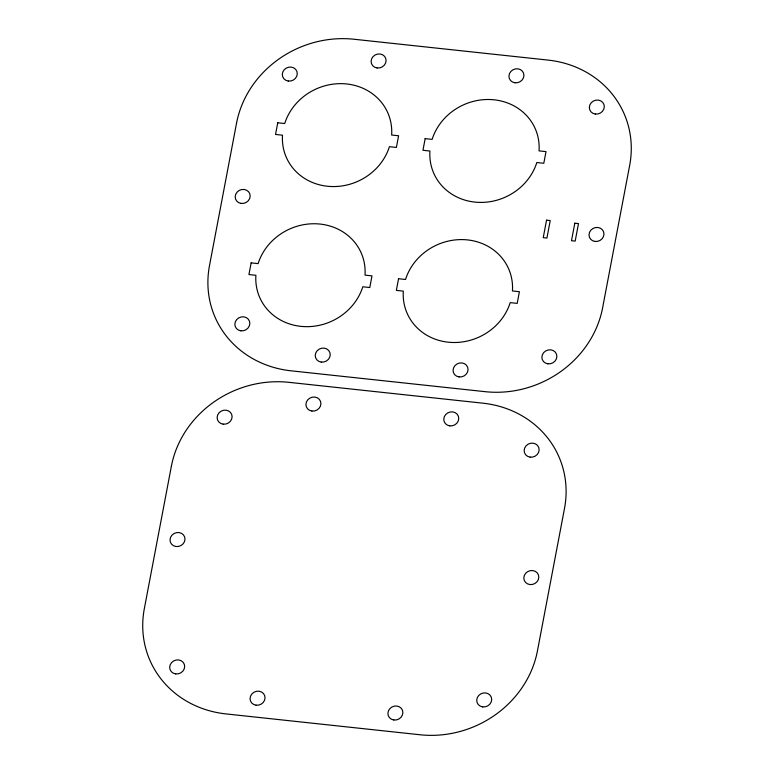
<?xml version="1.0" encoding="UTF-8"?>
<svg xmlns="http://www.w3.org/2000/svg" width="774" height="774" viewBox="0 0 774 774"><rect width="100%" height="100%" fill="white"/><g stroke="black" fill="none" stroke-linecap="round" stroke-linejoin="round"><path stroke-width="1.16" d="M171.383 466.2L144.332 608.635A102.487 93.693 -23.7 0 0 225.873 713.899L419.972 734.758A102.487 93.693 -23.7 0 0 537.446 650.886L564.498 508.45A102.487 93.693 -23.7 0 0 482.957 403.186L288.857 382.327A102.487 93.693 -23.7 0 0 171.383 466.2M236.554 123.114L209.502 265.55A102.487 93.693 -23.7 0 0 291.043 370.814L485.143 391.673A102.487 93.693 -23.7 0 0 602.617 307.8L629.668 165.365A102.487 93.693 -23.7 0 0 548.127 60.101L354.028 39.242A102.487 93.693 -23.7 0 0 236.554 123.114M251.144 262.879L248.928 274.538L255.894 275.292A55.418 50.668 -23.7 0 0 300.747 326.347A55.418 50.668 -23.7 0 0 362.803 286.777L369.779 287.531L371.984 275.873L365.018 275.128A55.418 50.668 -23.7 0 0 320.175 224.073A55.418 50.668 -23.7 0 0 258.11 263.634L251.144 262.879M277.75 122.785L275.534 134.444L282.5 135.189A55.418 50.668 -23.7 0 0 327.354 186.244A55.418 50.668 -23.7 0 0 389.419 146.683L396.385 147.428L398.6 135.769L391.634 135.024A55.418 50.668 -23.7 0 0 346.781 83.969A55.418 50.668 -23.7 0 0 284.716 123.53L277.75 122.785M398.562 278.727L396.346 290.385L403.312 291.13A55.418 50.668 -23.7 0 0 448.165 342.185A55.418 50.668 -23.7 0 0 510.221 302.624L517.196 303.379L519.402 291.721L512.436 290.966A55.418 50.668 -23.7 0 0 467.593 239.911A55.418 50.668 -23.7 0 0 405.528 279.482L398.562 278.727M425.168 138.623L422.952 150.282L429.928 151.036A55.418 50.668 -23.7 0 0 474.772 202.091A55.418 50.668 -23.7 0 0 536.837 162.521L543.803 163.275L546.018 151.617L539.052 150.872A55.418 50.668 -23.7 0 0 494.199 99.817A55.418 50.668 -23.7 0 0 432.134 139.378L425.168 138.623M546.55 220.164L543.232 237.676L546.908 238.073L550.237 220.561L546.55 220.164M574.811 223.202L571.483 240.714L575.169 241.111L578.497 223.599L574.811 223.202M223.115 424.152A7.595 6.937 -23.7 0 0 231.726 414.506A7.595 6.937 -23.7 0 0 219.023 412.842A7.595 6.937 -23.7 0 0 223.115 424.152M311.932 411.052A7.595 6.937 -23.7 0 0 320.542 401.406A7.595 6.937 -23.7 0 0 307.829 399.742A7.595 6.937 -23.7 0 0 311.932 411.052M449.762 425.864A7.595 6.937 -23.7 0 0 458.372 416.219A7.595 6.937 -23.7 0 0 445.669 414.564A7.595 6.937 -23.7 0 0 449.762 425.864M530.142 457.153A7.595 6.937 -23.7 0 0 538.762 447.507A7.595 6.937 -23.7 0 0 526.049 445.843A7.595 6.937 -23.7 0 0 530.142 457.153M482.705 706.904A7.595 6.937 -23.7 0 0 491.316 697.258A7.595 6.937 -23.7 0 0 478.603 695.603A7.595 6.937 -23.7 0 0 482.705 706.904M393.889 720.004A7.595 6.937 -23.7 0 0 402.499 710.358A7.595 6.937 -23.7 0 0 389.796 708.694A7.595 6.937 -23.7 0 0 393.889 720.004M529.813 584.544A7.595 6.937 -23.7 0 0 538.423 574.898A7.595 6.937 -23.7 0 0 525.72 573.234A7.595 6.937 -23.7 0 0 529.813 584.544M256.059 705.191A7.595 6.937 -23.7 0 0 264.669 695.545A7.595 6.937 -23.7 0 0 251.956 693.881A7.595 6.937 -23.7 0 0 256.059 705.191M176.008 546.512A7.595 6.937 -23.7 0 0 184.618 536.866A7.595 6.937 -23.7 0 0 171.915 535.211A7.595 6.937 -23.7 0 0 176.008 546.512M175.679 673.912A7.595 6.937 -23.7 0 0 184.289 664.266A7.595 6.937 -23.7 0 0 171.576 662.602A7.595 6.937 -23.7 0 0 175.679 673.912M595.312 114.059A7.595 6.937 -23.7 0 0 603.923 104.413A7.595 6.937 -23.7 0 0 591.22 102.758A7.595 6.937 -23.7 0 0 595.312 114.059M547.876 363.819A7.595 6.937 -23.7 0 0 556.487 354.173A7.595 6.937 -23.7 0 0 543.774 352.509A7.595 6.937 -23.7 0 0 547.876 363.819M594.983 241.449A7.595 6.937 -23.7 0 0 603.594 231.803A7.595 6.937 -23.7 0 0 590.891 230.149A7.595 6.937 -23.7 0 0 594.983 241.449M288.286 81.057A7.595 6.937 -23.7 0 0 296.897 71.411A7.595 6.937 -23.7 0 0 284.193 69.757A7.595 6.937 -23.7 0 0 288.286 81.057M377.102 67.967A7.595 6.937 -23.7 0 0 385.713 58.321A7.595 6.937 -23.7 0 0 373 56.657A7.595 6.937 -23.7 0 0 377.102 67.967M514.933 82.779A7.595 6.937 -23.7 0 0 523.543 73.133A7.595 6.937 -23.7 0 0 510.84 71.469A7.595 6.937 -23.7 0 0 514.933 82.779M459.059 376.919A7.595 6.937 -23.7 0 0 467.67 367.273A7.595 6.937 -23.7 0 0 454.967 365.609A7.595 6.937 -23.7 0 0 459.059 376.919M321.229 362.097A7.595 6.937 -23.7 0 0 329.84 352.451A7.595 6.937 -23.7 0 0 317.127 350.796A7.595 6.937 -23.7 0 0 321.229 362.097M241.178 203.427A7.595 6.937 -23.7 0 0 249.789 193.781A7.595 6.937 -23.7 0 0 237.086 192.116A7.595 6.937 -23.7 0 0 241.178 203.427M240.84 330.817A7.595 6.937 -23.7 0 0 249.46 321.171A7.595 6.937 -23.7 0 0 236.747 319.517A7.595 6.937 -23.7 0 0 240.84 330.817"/></g></svg>
